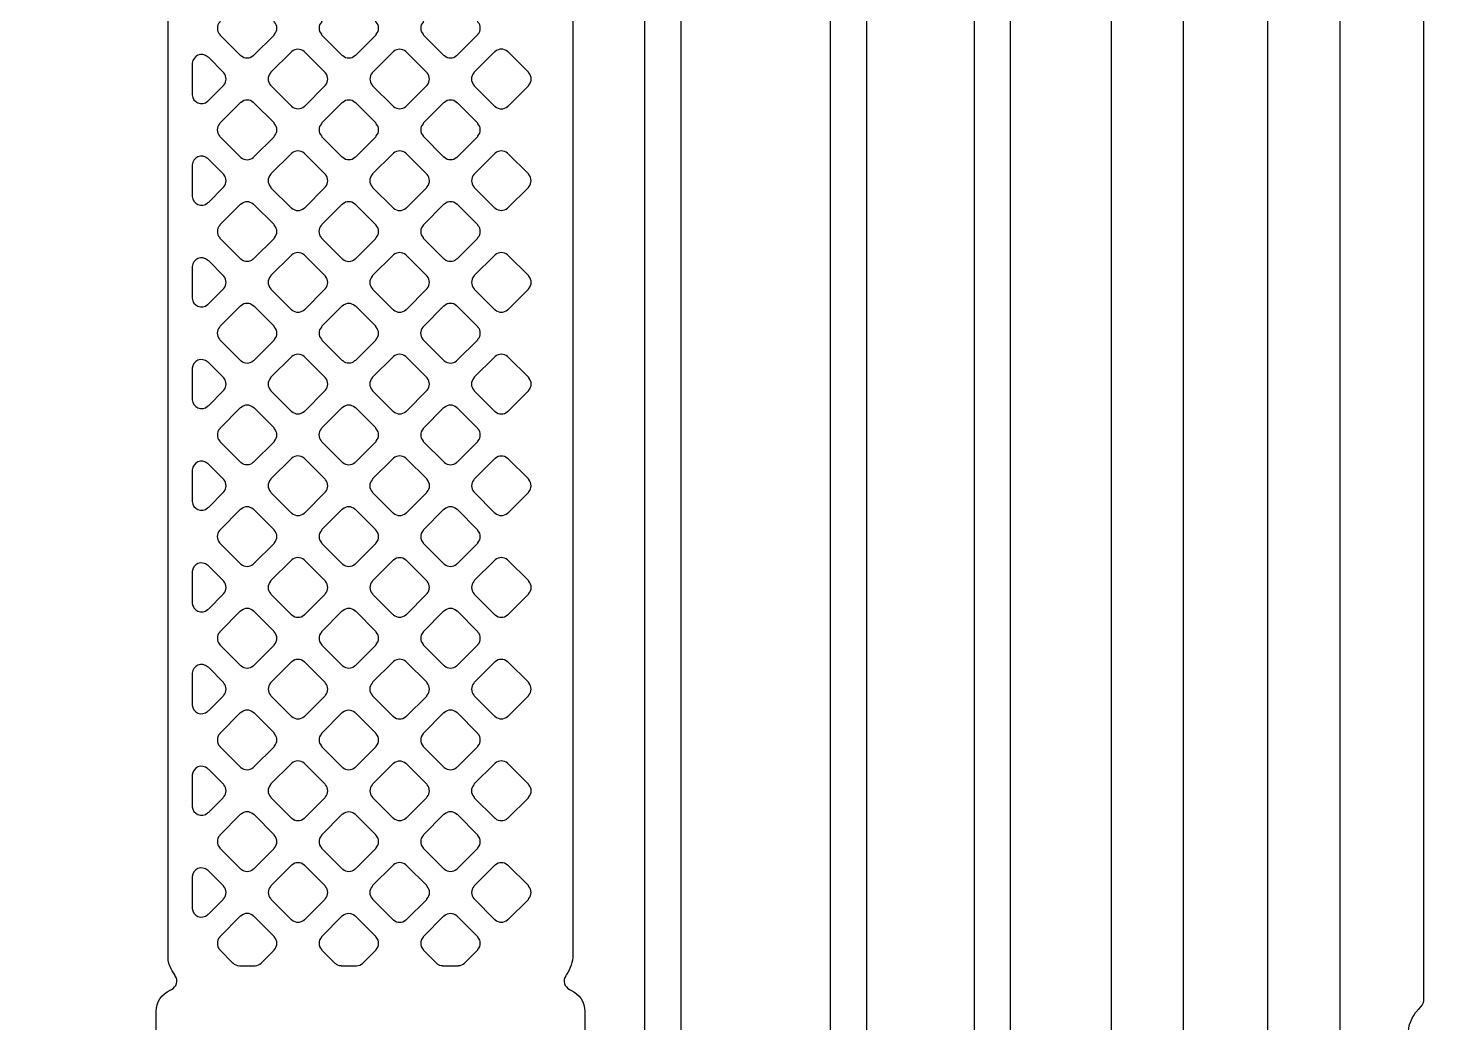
# Model space of a CAD drawing. Extents: x 3811 to 4077, y -444 to -307.
# Drawn here: x 3993.253 to 3996.236, y -392.467 to -390.358 of the extents above; entities that cross this region are included whole.
import ezdxf

# ---------------------------------------------------------------- set-up
doc = ezdxf.new("R2010")
doc.units = 0
doc.layers.add('gbr-dxf', color=7, linetype='Continuous')
doc.layers.add('gbr-outline-dxf', color=2, linetype='Continuous')

msp = doc.modelspace()

# ---------------------------------------------------------------- linework, layer by layer
at = {"layer": 'gbr-dxf', "linetype": 'Continuous'}
for points in [[(3996.3446, -393.5457, -0.19768), (3996.1778, -393.1404, -0.007691), (3996.1778, -393.1384), (3996.1778, -392.4914, -0.189007), (3996.1981, -392.4396, -0.010551), (3996.2002, -392.4375), (3996.2055, -392.4321, 0.168586), (3996.2108, -392.4201), (3996.2108, -390.1886, -0.009921), (3996.2108, -390.1859, 0.198805), (3994.448, -385.9329, -0.008527), (3994.4465, -385.9312), (3991.9084, -383.3931, -0.047409)], [(3991.7589, -383.5087), (3994.3264, -386.0762, -0.008541), (3994.328, -386.0778, -0.198904), (3996.0331, -390.1944, -0.009964), (3996.033, -390.1971), (3996.033, -393.371, -0.009957), (3996.0331, -393.3738, 0.198888), (3996.1228, -393.5904, -0.013799), (3996.1255, -393.5933), (3996.28, -393.7478, -0.008651)], [(3996.7069, -394.0779, -0.198008), (3996.1757, -393.8589, -0.009097), (3996.1739, -393.8572), (3996.0149, -393.6982, -0.015037), (3996.0119, -393.695, -0.19468), (3995.8807, -393.3768, -0.010745), (3995.8806, -393.3738), (3995.8806, -390.1964, -0.007697), (3995.8806, -390.1945, -0.011768), (3995.8807, -390.1911, 0.198646), (3994.2219, -386.1872, -0.008795), (3994.2202, -386.1856), (3991.6493, -383.6147, -0.041071)], [(3991.5087, -383.7362), (3994.0498, -386.2772, -0.013686), (3994.0527, -386.28, -0.198913), (3995.7011, -390.2594, -0.007684), (3995.7011, -390.2614), (3995.7011, -393.4162, -0.007344), (3995.701, -393.418, 0.198037), (3995.8555, -393.789, -0.008541), (3995.8571, -393.7907), (3996.0772, -394.0108, -0.01376), (3996.0801, -394.0135, 0.19883), (3996.4194, -394.154, -0.007665)], [(3996.4173, -394.3064, -0.196204), (3995.9754, -394.1243, -0.01471), (3995.9722, -394.1214), (3995.7477, -393.8968, -0.009258), (3995.746, -393.895, -0.197955), (3995.5486, -393.4162, -0.007691), (3995.5487, -393.4142), (3995.5487, -390.2595, -0.007639), (3995.5487, -390.2575, 0.198631), (3993.9477, -386.3906, -0.013852), (3993.9448, -386.3878), (3991.3972, -383.8402, -0.041025)], [(3991.3235, -384.0691), (3993.8351, -386.5808, -0.019676), (3993.8373, -386.5828, -0.198904), (3995.3346, -390.1977, -0.01087), (3995.3345, -390.1991), (3995.3345, -393.3908, -0.010722), (3995.3345, -393.3921, 0.198521), (3995.5908, -394.0095, -0.012506), (3995.592, -394.0107), (3995.7125, -394.1312, -0.019717), (3995.7146, -394.1332, 0.198972), (3996.3165, -394.3826, -0.010857)], [(3996.3151, -394.4588, -0.197764), (3995.6627, -394.1891, -0.01972), (3995.6606, -394.1871), (3995.5369, -394.0634, -0.012236), (3995.5358, -394.0623, -0.198468), (3995.2583, -393.3908, -0.01087), (3995.2583, -393.3894), (3995.2583, -390.1977, -0.010844), (3995.2584, -390.1964, 0.19869), (3993.7854, -386.6386, -0.019288), (3993.7833, -386.6367), (3991.2677, -384.1211, -0.042856)], [(3991.1243, -384.3089), (3993.665, -386.8495, -0.01212), (3993.6661, -386.8507, -0.198692), (3995.0297, -390.1417, -0.016823), (3995.0298, -390.1441), (3995.0298, -390.1441, -0.01087), (3995.0297, -390.1455), (3995.0297, -393.4355, -0.010757), (3995.0297, -393.4368, 0.198637), (3995.3439, -394.1939, -0.012534), (3995.3451, -394.1951), (3995.4, -394.2501, -0.019705), (3995.4021, -394.252, 0.198958), (3996.0851, -394.535, -0.01087), (3996.0865, -394.535), (3997.8888, -394.535, -0.014192)], [(3997.8868, -394.6112), (3996.0851, -394.6112, -0.011022), (3996.0837, -394.6112, -0.197884), (3995.3503, -394.3079, -0.019695), (3995.3482, -394.306), (3995.29, -394.2478, -0.012167), (3995.2889, -394.2467, -0.198591), (3994.9535, -393.4355, -0.01087), (3994.9535, -393.4341), (3994.9535, -390.1461, -0.014135), (3994.9535, -390.1441, 0.19892), (3993.6111, -386.9034, -0.012506), (3993.6099, -386.9022), (3991.0686, -384.3609, -0.042133)], [(3990.8424, -384.478), (3993.4788, -387.1145, -0.019676), (3993.4809, -387.1164, -0.198902), (3994.6363, -389.9059, -0.01087), (3994.6363, -389.9072), (3994.6363, -393.4304, -0.010769), (3994.6363, -393.4318, 0.19862), (3994.9807, -394.262, -0.012055), (3994.9818, -394.2632), (3995.0216, -394.303, -0.019359), (3995.0237, -394.3049, 0.198916), (3995.9472, -394.6874, -0.01087), (3995.9486, -394.6874), (3997.7013, -394.6874, -0.014524)], [(3997.6993, -394.7636), (3995.9472, -394.7636, -0.010979), (3995.9458, -394.7636, -0.198101), (3994.9719, -394.3608, -0.019968), (3994.9697, -394.3588), (3994.9268, -394.3159, -0.012668), (3994.9256, -394.3147, -0.198561), (3994.5601, -393.4304, -0.01087), (3994.5601, -393.429), (3994.5601, -389.9059, -0.010831), (3994.5601, -389.9045, 0.198623), (3993.429, -387.1723, -0.019306), (3993.4269, -387.1704), (3990.7866, -384.53, -0.042015)], [(3994.4075, -390.166), (3994.4075, -392.3209, -0.01546), (3994.4074, -392.3223, -0.150288), (3994.3936, -392.3644, -0.040249), (3994.3922, -392.367, 0.461082), (3994.4004, -392.3958, -0.041786), (3994.4031, -392.3973, -0.296678), (3994.4329, -392.443), (3994.4329, -393.9811, 0.199755), (3994.4476, -394.0165), (3994.4758, -394.0445, 0.012288), (3994.4811, -394.0504), (3995.1801, -394.7491), (3995.1801, -394.7492, 0.017783), (3995.1809, -394.7502), (3995.2733, -394.8426, 0.0128), (3995.2794, -394.8482), (3995.3072, -394.8761, 0.199709), (3995.3427, -394.8909), (3995.3823, -394.8909, 0.012588), (3995.3904, -394.8911), (3997.3882, -394.8911, -0.128276)], [(3993.5241, -396.8665), (3993.5241, -392.443, -0.297836), (3993.554, -392.3972, -0.039473), (3993.5565, -392.3958, 0.460792), (3993.5647, -392.367, -0.032441), (3993.5635, -392.365, -0.066332), (3993.5542, -392.3474, -0.199454), (3993.5497, -392.3285, -0.025101), (3993.5494, -392.321, -0.017281), (3993.5494, -392.3194), (3993.5494, -392.2649, -0.022988), (3993.5494, -392.2627), (3993.5494, -392.0498, -0.031973), (3993.5494, -392.0466), (3993.5494, -391.6876, -0.031973), (3993.5494, -391.6844), (3993.5494, -391.4714, -0.022988), (3993.5494, -391.4692), (3993.5494, -391.4028, -0.022988), (3993.5494, -391.4006), (3993.5494, -391.1877, -0.031973), (3993.5494, -391.1845), (3993.5494, -390.8255, -0.031973), (3993.5494, -390.8223), (3993.5494, -390.6093, -0.022988), (3993.5494, -390.6071), (3993.5494, -390.5408, -0.022988), (3993.5494, -390.5385), (3993.5494, -390.3256, -0.031973)]]:
    msp.add_lwpolyline(points, format="xyb", dxfattribs=at)
for points in [[(3993.6588, -390.3714, -0.103612), (3993.6598, -390.3732), (3993.7022, -390.4155, -0.100054), (3993.7039, -390.4165, 0.379731), (3993.7299, -390.4165, -0.096265), (3993.7315, -390.4156), (3993.7742, -390.3729, -0.095916), (3993.7751, -390.3713, 0.379731), (3993.7751, -390.3453, -0.107269), (3993.7741, -390.3435), (3993.7317, -390.3011, -0.095958), (3993.7301, -390.3001, 0.379731), (3993.7041, -390.3001, -0.09572), (3993.7025, -390.3011), (3993.6598, -390.3438, -0.096266), (3993.6588, -390.3454, 0.379731)], [(3993.8744, -390.3712, -0.09572), (3993.8753, -390.3729), (3993.918, -390.4156, -0.091913), (3993.9196, -390.4165, 0.379731), (3993.9456, -390.4165, -0.09572), (3993.9472, -390.4155), (3993.9897, -390.373, -0.095916), (3993.9907, -390.3714, 0.379731), (3993.9907, -390.3454, -0.100266), (3993.9897, -390.3437), (3993.9472, -390.3012, -0.103868), (3993.9454, -390.3002, 0.379731), (3993.9194, -390.3002, -0.095756), (3993.9178, -390.3012), (3993.885, -390.3339), (3993.8753, -390.3436, -0.095935), (3993.8744, -390.3453, 0.379731)], [(3994.0898, -390.3714, -0.091581), (3994.0907, -390.3729), (3994.1335, -390.4157, -0.086961), (3994.135, -390.4166, 0.378906), (3994.1609, -390.4166, -0.095866), (3994.1625, -390.4156), (3994.2053, -390.3728, -0.095796), (3994.2063, -390.3712, 0.379293), (3994.2063, -390.3453, -0.087314), (3994.2053, -390.3438), (3994.1626, -390.3011, -0.091646), (3994.1611, -390.3001, 0.379731), (3994.1351, -390.3001, -0.09572), (3994.1335, -390.3011), (3994.0908, -390.3438, -0.096214), (3994.0898, -390.3454, 0.379672)], [(3993.6003, -390.4974, -0.054998), (3993.6007, -390.4998, 0.625527), (3993.6331, -390.5133, -0.062119), (3993.6354, -390.5117), (3993.6664, -390.4807, -0.095916), (3993.6674, -390.4791, 0.379731), (3993.6674, -390.4531, -0.083235), (3993.6665, -390.4517), (3993.6355, -390.4207, -0.064879), (3993.6331, -390.4191, 0.625791), (3993.6008, -390.4324, -0.062392), (3993.6003, -390.4352)], [(3993.7665, -390.4791, -0.107718), (3993.7676, -390.4809), (3993.81, -390.5233, -0.103868), (3993.8118, -390.5243, 0.379731), (3993.8377, -390.5243, -0.096265), (3993.8394, -390.5234), (3993.882, -390.4807, -0.096266), (3993.883, -390.4791, 0.379731), (3993.883, -390.4531, -0.103612), (3993.882, -390.4513), (3993.8396, -390.4089, -0.107548), (3993.8377, -390.4079, 0.379731), (3993.8117, -390.4079, -0.09572), (3993.8101, -390.4089), (3993.7675, -390.4514, -0.096266), (3993.7665, -390.4531, 0.379731)], [(3993.9821, -390.4791, -0.083172), (3993.983, -390.4805), (3994.0257, -390.5232, -0.096266), (3994.0273, -390.5242, 0.379731), (3994.0533, -390.5242, -0.09572), (3994.0549, -390.5232), (3994.0974, -390.4807, -0.096266), (3994.0984, -390.4791, 0.379731), (3994.0984, -390.4531, -0.096248), (3994.0974, -390.4515), (3994.055, -390.409, -0.100054), (3994.0532, -390.408, 0.379731), (3994.0273, -390.408, -0.096265), (3994.0256, -390.409), (3993.9831, -390.4515, -0.095916), (3993.9821, -390.4532, 0.379731)], [(3994.1975, -390.4531, 0.379293), (3994.1975, -390.4791, -0.091369), (3994.1985, -390.4807), (3994.2413, -390.5235, -0.087516), (3994.2428, -390.5244, 0.379321), (3994.2687, -390.5244, -0.095506), (3994.2703, -390.5234), (3994.3131, -390.4807, -0.095796), (3994.3141, -390.479, 0.379293), (3994.3141, -390.4531, -0.087314), (3994.3132, -390.4516), (3994.2703, -390.4088, -0.092406), (3994.2688, -390.4078, 0.379672), (3994.2428, -390.4078, -0.095612), (3994.2412, -390.4088), (3994.1985, -390.4515, -0.095602)], [(3993.6587, -390.5869, -0.099645), (3993.6597, -390.5886), (3993.7023, -390.6312, -0.095935), (3993.7039, -390.6322, 0.379287), (3993.7299, -390.6322, -0.095612), (3993.7315, -390.6312), (3993.7742, -390.5886, -0.095602), (3993.7752, -390.5869, 0.379293), (3993.7751, -390.561, -0.095956), (3993.7742, -390.5593), (3993.7313, -390.5165, -0.083056), (3993.73, -390.5156, 0.379731), (3993.704, -390.5156, -0.09572), (3993.7023, -390.5166), (3993.6597, -390.5593, -0.096214), (3993.6587, -390.5609, 0.379672)], [(3993.8744, -390.5869, -0.107718), (3993.8754, -390.5887), (3993.9177, -390.631, -0.103821), (3993.9195, -390.632, 0.379731), (3993.9454, -390.632, -0.096265), (3993.9471, -390.6311), (3993.9897, -390.5884, -0.095916), (3993.9907, -390.5868, 0.379731), (3993.9907, -390.5608, -0.104215), (3993.9897, -390.559), (3993.9474, -390.5168, -0.107548), (3993.9455, -390.5157, 0.379731), (3993.9195, -390.5157, -0.09572), (3993.9179, -390.5167), (3993.8753, -390.5593, -0.096266), (3993.8744, -390.5609, 0.379731)], [(3994.0898, -390.5609, 0.379293), (3994.0898, -390.5868, -0.083235), (3994.0907, -390.5882), (3994.1335, -390.631, -0.096214), (3994.1351, -390.632, 0.379672), (3994.1611, -390.632, -0.095612), (3994.1627, -390.6311), (3994.2053, -390.5885, -0.095602), (3994.2062, -390.5869, 0.379293), (3994.2062, -390.5609, -0.096458), (3994.2052, -390.5593), (3994.1627, -390.5167, -0.100824), (3994.1609, -390.5157, 0.379289), (3994.135, -390.5157, -0.095506), (3994.1334, -390.5166), (3994.0908, -390.5592, -0.095602)], [(3993.6003, -390.7127, -0.062521), (3993.6008, -390.7155, 0.625409), (3993.6331, -390.7288, -0.067105), (3993.6356, -390.7271), (3993.6663, -390.6964, -0.095916), (3993.6673, -390.6948, 0.379731), (3993.6673, -390.6688, -0.100266), (3993.6663, -390.6671), (3993.6354, -390.6361, -0.059508), (3993.6332, -390.6346, 0.625176), (3993.6007, -390.648, -0.058523), (3993.6003, -390.6506)], [(3993.7665, -390.6947, -0.103621), (3993.7675, -390.6965), (3993.81, -390.7389, -0.099381), (3993.8117, -390.7399, 0.378906), (3993.8376, -390.7399, -0.095866), (3993.8392, -390.7389), (3993.8819, -390.6963, -0.098209), (3993.8829, -390.6946, 0.379506), (3993.8829, -390.6686, -0.091954), (3993.8819, -390.6671), (3993.8393, -390.6245, -0.096266), (3993.8377, -390.6235, 0.379731), (3993.8117, -390.6235, -0.09572), (3993.8101, -390.6245), (3993.7675, -390.6671, -0.096214), (3993.7665, -390.6687, 0.379672)], [(3993.982, -390.6946, -0.095506), (3993.9829, -390.6963), (3994.0255, -390.7388, -0.107229), (3994.0273, -390.7399, 0.379324), (3994.0533, -390.7399, -0.096157), (3994.0549, -390.7389), (3994.0976, -390.6962, -0.095602), (3994.0986, -390.6946, 0.379214), (3994.0985, -390.6686, -0.10047), (3994.0975, -390.6669), (3994.055, -390.6244, -0.104018), (3994.0532, -390.6234, 0.379731), (3994.0273, -390.6234, -0.09572), (3994.0256, -390.6244), (3993.983, -390.667, -0.096332), (3993.982, -390.6687, 0.379289)], [(3994.1976, -390.6946, -0.087191), (3994.1985, -390.6961), (3994.2414, -390.7389, -0.083), (3994.2428, -390.7398, 0.379293), (3994.2687, -390.7398, -0.096625), (3994.2704, -390.7388), (3994.313, -390.6962, -0.095916), (3994.3139, -390.6946, 0.379731), (3994.3139, -390.6686, -0.092247), (3994.313, -390.667), (3994.2704, -390.6245, -0.096627), (3994.2688, -390.6235, 0.379289), (3994.2428, -390.6235, -0.095506), (3994.2412, -390.6244), (3994.1986, -390.667, -0.095602), (3994.1976, -390.6687, 0.378906)], [(3993.6588, -390.8024, -0.095756), (3993.6598, -390.804), (3993.7024, -390.8467, -0.09116), (3993.7039, -390.8476, 0.379214), (3993.7299, -390.8476, -0.096625), (3993.7315, -390.8466), (3993.774, -390.8041, -0.095916), (3993.775, -390.8025, 0.379289), (3993.775, -390.7765, -0.099971), (3993.774, -390.7748), (3993.7314, -390.7322, -0.087175), (3993.7299, -390.7313, 0.379293), (3993.704, -390.7313, -0.095956), (3993.7023, -390.7323), (3993.6598, -390.7748, -0.096214), (3993.6588, -390.7764, 0.379672)], [(3993.8742, -390.8024, -0.103612), (3993.8753, -390.8042), (3993.9178, -390.8467, -0.099696), (3993.9195, -390.8477, 0.379731), (3993.9454, -390.8477, -0.096265), (3993.9471, -390.8467), (3993.9897, -390.8041, -0.095916), (3993.9907, -390.8024, 0.379731), (3993.9907, -390.7765, -0.091745), (3993.9897, -390.7749), (3993.947, -390.7322, -0.096558), (3993.9454, -390.7312, 0.379731), (3993.9194, -390.7312, -0.09572), (3993.9178, -390.7322), (3993.8752, -390.7748, -0.096266), (3993.8742, -390.7764, 0.379731)], [(3994.0898, -390.7765, 0.379293), (3994.0898, -390.8024, -0.100032), (3994.0908, -390.8042), (3994.1333, -390.8466, -0.095916), (3994.1349, -390.8476, 0.379731), (3994.1609, -390.8476, -0.096265), (3994.1626, -390.8466), (3994.2053, -390.8039, -0.096332), (3994.2063, -390.8023, 0.379289), (3994.2063, -390.7763, -0.095506), (3994.2053, -390.7747), (3994.1628, -390.7322, -0.099711), (3994.1611, -390.7312, 0.378858), (3994.1351, -390.7312, -0.095506), (3994.1335, -390.7321), (3994.0908, -390.7749, -0.095796)], [(3993.7665, -390.9101, -0.099587), (3993.7675, -390.9118), (3993.8101, -390.9544, -0.095535), (3993.8118, -390.9554, 0.379731), (3993.8377, -390.9554, -0.09572), (3993.8394, -390.9544), (3993.8819, -390.9119, -0.096266), (3993.8829, -390.9103, 0.379731), (3993.8829, -390.8843, -0.096225), (3993.8819, -390.8826), (3993.8393, -390.8401, -0.100601), (3993.8376, -390.8391, 0.379731), (3993.8116, -390.8391, -0.09572), (3993.81, -390.84), (3993.7675, -390.8825, -0.096266), (3993.7665, -390.8841, 0.379731)], [(3993.982, -390.9103, -0.091685), (3993.9829, -390.9118), (3994.0254, -390.9543, -0.103642), (3994.0272, -390.9554, 0.379731), (3994.0532, -390.9554, -0.09572), (3994.0548, -390.9544), (3994.0974, -390.9118, -0.096266), (3994.0984, -390.9101, 0.379731), (3994.0984, -390.8841, -0.087314), (3994.0975, -390.8827), (3994.0548, -390.84, -0.091964), (3994.0532, -390.839, 0.379731), (3994.0273, -390.839, -0.096265), (3994.0256, -390.84), (3993.983, -390.8827, -0.095916), (3993.982, -390.8843, 0.379731)], [(3994.1975, -390.9101, -0.100032), (3994.1985, -390.9119), (3994.2411, -390.9545, -0.096266), (3994.2428, -390.9554, 0.379731), (3994.2687, -390.9554, -0.09572), (3994.2704, -390.9545), (3994.3131, -390.9117, -0.096266), (3994.3141, -390.9101, 0.379731), (3994.3141, -390.8841, -0.09572), (3994.3131, -390.8825), (3994.2705, -390.8399, -0.09979), (3994.2688, -390.8389, 0.379731), (3994.2428, -390.8389, -0.09572), (3994.2412, -390.8399), (3994.1985, -390.8825, -0.096266), (3994.1975, -390.8842, 0.379731)], [(3993.6003, -390.9285, -0.054899), (3993.6007, -390.9309, 0.625527), (3993.6331, -390.9443, -0.062123), (3993.6354, -390.9427), (3993.6664, -390.9117, -0.095916), (3993.6674, -390.9101, 0.379731), (3993.6674, -390.8841, -0.092029), (3993.6664, -390.8825), (3993.6357, -390.8518, -0.069463), (3993.6331, -390.8501, 0.625438), (3993.6008, -390.8635, -0.062392), (3993.6003, -390.8662)], [(3993.6587, -391.0179, -0.09572), (3993.6597, -391.0196), (3993.7024, -391.0623, -0.091913), (3993.704, -391.0632, 0.379731), (3993.7299, -391.0632, -0.09572), (3993.7316, -391.0622), (3993.7742, -391.0196, -0.096266), (3993.7752, -391.018, 0.379731), (3993.7752, -390.992, -0.10007), (3993.7742, -390.9903), (3993.7317, -390.9478, -0.104442), (3993.7299, -390.9467, 0.379731), (3993.7039, -390.9467, -0.09572), (3993.7023, -390.9477), (3993.6597, -390.9903, -0.096266), (3993.6587, -390.9919, 0.379731)], [(3993.8744, -391.0179, -0.099587), (3993.8754, -391.0196), (3993.9178, -391.0621, -0.095628), (3993.9195, -391.0631, 0.379731), (3993.9454, -391.0631, -0.096265), (3993.9471, -391.0621), (3993.9896, -391.0196, -0.095916), (3993.9906, -391.018, 0.379731), (3993.9906, -390.992, -0.096265), (3993.9896, -390.9903), (3993.9471, -390.9479, -0.100254), (3993.9454, -390.9469, 0.379731), (3993.9194, -390.9469, -0.09572), (3993.9178, -390.9479), (3993.8753, -390.9903, -0.096266), (3993.8744, -390.9919, 0.379731)], [(3994.0897, -391.018, -0.09572), (3994.0907, -391.0196), (3994.1334, -391.0623, -0.092406), (3994.1349, -391.0633, 0.379672), (3994.1609, -391.0633, -0.095612), (3994.1625, -391.0623), (3994.2053, -391.0195, -0.095602), (3994.2063, -391.0179, 0.378906), (3994.2063, -390.992, -0.082704), (3994.2054, -390.9906), (3994.1624, -390.9476, -0.086956), (3994.1609, -390.9467, 0.379293), (3994.135, -390.9467, -0.095956), (3994.1333, -390.9477), (3994.0907, -390.9904, -0.096266), (3994.0897, -390.992, 0.379731)], [(3993.7665, -391.1257, -0.095865), (3993.7675, -391.1274), (3993.8101, -391.17, -0.091437), (3993.8116, -391.1709, 0.379731), (3993.8376, -391.1709, -0.096265), (3993.8393, -391.1699), (3993.8819, -391.1273, -0.095916), (3993.8829, -391.1257, 0.379731), (3993.8829, -391.0997, -0.100266), (3993.8819, -391.098), (3993.8395, -391.0556, -0.104063), (3993.8377, -391.0546, 0.379731), (3993.8117, -391.0546, -0.09572), (3993.8101, -391.0555), (3993.7675, -391.0981, -0.096266), (3993.7665, -391.0998, 0.379731)], [(3993.982, -391.1257, -0.087314), (3993.9829, -391.1272), (3994.0256, -391.1699, -0.09979), (3994.0273, -391.1709, 0.379731), (3994.0533, -391.1709, -0.09572), (3994.0549, -391.1699), (3994.0974, -391.1274, -0.096266), (3994.0984, -391.1258, 0.379731), (3994.0984, -391.0998, -0.091558), (3994.0975, -391.0982), (3994.0548, -391.0555, -0.096266), (3994.0531, -391.0545, 0.379731), (3994.0271, -391.0545, -0.09572), (3994.0255, -391.0555), (3993.983, -391.0981, -0.096266), (3993.982, -391.0997, 0.379731)], [(3994.1975, -391.1258, -0.09572), (3994.1985, -391.1274), (3994.2412, -391.1701, -0.091913), (3994.2428, -391.1711, 0.379731), (3994.2687, -391.1711, -0.09572), (3994.2704, -391.1701), (3994.3131, -391.1274, -0.096266), (3994.3141, -391.1257, 0.379731), (3994.3141, -391.0998, -0.082756), (3994.3132, -391.0984), (3994.2703, -391.0554, -0.087516), (3994.2688, -391.0545, 0.379731), (3994.2428, -391.0545, -0.09572), (3994.2412, -391.0555), (3994.1985, -391.0982, -0.096266), (3994.1975, -391.0998, 0.379731)], [(3993.6003, -391.1435, -0.065813), (3993.6008, -391.1464, 0.625391), (3993.6332, -391.1598, -0.066949), (3993.6357, -391.1581), (3993.6664, -391.1274, -0.095916), (3993.6674, -391.1258, 0.379731), (3993.6674, -391.0998, -0.100266), (3993.6664, -391.0981), (3993.6357, -391.0674, -0.06933), (3993.6331, -391.0657, 0.625033), (3993.6007, -391.0791, -0.054506), (3993.6003, -391.0815)], [(3993.6588, -391.2075, 0.379293), (3993.6588, -391.2335, -0.103926), (3993.6598, -391.2352), (3993.7022, -391.2776, -0.100335), (3993.7039, -391.2786, 0.379672), (3993.7299, -391.2786, -0.095612), (3993.7315, -391.2777), (3993.7741, -391.2351, -0.095796), (3993.775, -391.2335, 0.379293), (3993.775, -391.2075, -0.108042), (3993.774, -391.2057), (3993.7316, -391.1633, -0.096423), (3993.7299, -391.1623, 0.379321), (3993.704, -391.1623, -0.095506), (3993.7024, -391.1633), (3993.6598, -391.2059, -0.095796)], [(3993.8742, -391.2334, -0.095756), (3993.8752, -391.2351), (3993.9179, -391.2778, -0.091437), (3993.9195, -391.2787, 0.379731), (3993.9454, -391.2787, -0.096265), (3993.9471, -391.2777), (3993.9897, -391.2351, -0.096266), (3993.9907, -391.2335, 0.379731), (3993.9907, -391.2075, -0.10007), (3993.9897, -391.2058), (3993.9472, -391.1633, -0.104442), (3993.9454, -391.1623, 0.379731), (3993.9194, -391.1623, -0.09572), (3993.9178, -391.1632), (3993.8752, -391.2058, -0.095916), (3993.8742, -391.2075, 0.379731)], [(3994.0898, -391.2335, -0.091581), (3994.0907, -391.235), (3994.1336, -391.2779, -0.086738), (3994.1351, -391.2788, 0.379239), (3994.161, -391.2788, -0.095649), (3994.1626, -391.2778), (3994.2053, -391.2352, -0.095602), (3994.2063, -391.2335, 0.379293), (3994.2063, -391.2076, -0.087748), (3994.2053, -391.2061), (3994.1625, -391.1633, -0.091964), (3994.161, -391.1623, 0.379731), (3994.135, -391.1623, -0.096265), (3994.1333, -391.1633), (3994.0908, -391.2059, -0.096121), (3994.0898, -391.2075, 0.379672)], [(3993.6003, -391.3593, -0.058339), (3993.6007, -391.3619, 0.625221), (3993.6332, -391.3753, -0.062123), (3993.6355, -391.3737), (3993.6664, -391.3428, -0.095916), (3993.6673, -391.3412, 0.379731), (3993.6673, -391.3152, -0.092247), (3993.6664, -391.3136), (3993.6354, -391.2827, -0.061166), (3993.6331, -391.2811, 0.625663), (3993.6008, -391.2944, -0.06586), (3993.6003, -391.2973)], [(3993.7665, -391.3152, 0.379293), (3993.7665, -391.3411, -0.107999), (3993.7676, -391.343), (3993.81, -391.3854, -0.104018), (3993.8118, -391.3864, 0.379731), (3993.8377, -391.3864, -0.09572), (3993.8394, -391.3854), (3993.8819, -391.3429, -0.096128), (3993.8829, -391.3413, 0.379506), (3993.8829, -391.3154, -0.106372), (3993.8818, -391.3135), (3993.8394, -391.2711, -0.10739), (3993.8376, -391.2701, 0.378906), (3993.8116, -391.2701, -0.095506), (3993.81, -391.271), (3993.7675, -391.3135, -0.095602)], [(3993.982, -391.3154, 0.379293), (3993.982, -391.3413, -0.083151), (3993.9829, -391.3427), (3994.0257, -391.3855, -0.095628), (3994.0273, -391.3865, 0.379731), (3994.0533, -391.3865, -0.095756), (3994.0549, -391.3855), (3994.0976, -391.3429, -0.096332), (3994.0985, -391.3413, 0.379321), (3994.0986, -391.3153, -0.095866), (3994.0976, -391.3137), (3994.0549, -391.271, -0.100401), (3994.0532, -391.27, 0.379196), (3994.0273, -391.27, -0.096157), (3994.0257, -391.271), (3993.9829, -391.3137, -0.095796)], [(3994.1976, -391.3413, -0.091583), (3994.1986, -391.3428), (3994.2413, -391.3856, -0.086961), (3994.2428, -391.3865, 0.379293), (3994.2687, -391.3865, -0.096625), (3994.2704, -391.3855), (3994.313, -391.3429, -0.095916), (3994.3139, -391.3413, 0.379731), (3994.3139, -391.3153, -0.087748), (3994.313, -391.3138), (3994.2704, -391.2711, -0.092342), (3994.2688, -391.2702, 0.379506), (3994.2428, -391.2702, -0.098229), (3994.2412, -391.2712), (3994.1986, -391.3137, -0.095585), (3994.1976, -391.3154, 0.379287)], [(3993.6587, -391.449, -0.100032), (3993.6597, -391.4507), (3993.7023, -391.4933, -0.096214), (3993.7039, -391.4943, 0.379672), (3993.7299, -391.4943, -0.095612), (3993.7315, -391.4933), (3993.7742, -391.4506, -0.095602), (3993.7752, -391.449, 0.378906), (3993.7752, -391.4231, -0.095506), (3993.7742, -391.4214), (3993.7313, -391.3786, -0.082483), (3993.7299, -391.3777, 0.379293), (3993.704, -391.3777, -0.095956), (3993.7023, -391.3787), (3993.6597, -391.4214, -0.096266), (3993.6587, -391.423, 0.379731)], [(3993.8744, -391.449, -0.107718), (3993.8754, -391.4508), (3993.9178, -391.4932, -0.104018), (3993.9196, -391.4942, 0.379731), (3993.9456, -391.4942, -0.09572), (3993.9472, -391.4933), (3993.9897, -391.4508, -0.096266), (3993.9907, -391.4491, 0.379731), (3993.9907, -391.4232, -0.10399), (3993.9897, -391.4214), (3993.9473, -391.379, -0.108029), (3993.9454, -391.3779, 0.379731), (3993.9194, -391.3779, -0.09572), (3993.9178, -391.3789), (3993.8753, -391.4213, -0.096266), (3993.8744, -391.423, 0.379731)], [(3994.0898, -391.4491, -0.082707), (3994.0907, -391.4505), (3994.1334, -391.4933, -0.095535), (3994.135, -391.4942, 0.379293), (3994.161, -391.4942, -0.096625), (3994.1626, -391.4932), (3994.2053, -391.4506, -0.096111), (3994.2062, -391.449, 0.379289), (3994.2062, -391.423, -0.095866), (3994.2053, -391.4214), (3994.1628, -391.3789, -0.099849), (3994.161, -391.3779, 0.379293), (3994.1351, -391.3779, -0.096625), (3994.1334, -391.3789), (3994.0908, -391.4215, -0.096314), (3994.0898, -391.4232, 0.379672)], [(3993.6003, -391.5746, -0.065645), (3993.6008, -391.5775, 0.62512), (3993.6332, -391.5908, -0.068204), (3993.6357, -391.5891), (3993.6664, -391.5584, -0.096227), (3993.6674, -391.5568, 0.379731), (3993.6674, -391.5308, -0.091745), (3993.6664, -391.5293), (3993.6355, -391.4984, -0.064558), (3993.6331, -391.4967, 0.625105), (3993.6007, -391.5102, -0.054506), (3993.6003, -391.5126)], [(3993.7665, -391.5568, -0.103612), (3993.7676, -391.5586), (3993.8101, -391.6011, -0.09979), (3993.8118, -391.6021, 0.379731), (3993.8377, -391.6021, -0.09572), (3993.8394, -391.6011), (3993.882, -391.5585, -0.096266), (3993.883, -391.5568, 0.379731), (3993.883, -391.5308, -0.091558), (3993.882, -391.5293), (3993.8393, -391.4866, -0.095916), (3993.8377, -391.4856, 0.379731), (3993.8117, -391.4856, -0.096265), (3993.8101, -391.4866), (3993.7675, -391.5292, -0.096266), (3993.7665, -391.5308, 0.379731)], [(3993.9821, -391.5568, -0.095506), (3993.9831, -391.5585), (3994.0254, -391.6008, -0.109456), (3994.0273, -391.6019, 0.379324), (3994.0533, -391.6019, -0.098136), (3994.0549, -391.6009), (3994.0975, -391.5584, -0.095796), (3994.0984, -391.5568, 0.378943), (3994.0984, -391.5308, -0.099971), (3994.0974, -391.5291), (3994.0551, -391.4868, -0.105877), (3994.0532, -391.4857, 0.379196), (3994.0273, -391.4857, -0.097885), (3994.0256, -391.4867), (3993.9831, -391.5293, -0.095796), (3993.9821, -391.5309, 0.378767)], [(3994.1975, -391.5568, -0.08701), (3994.1984, -391.5583), (3994.2414, -391.6013, -0.082834), (3994.2428, -391.6021, 0.379287), (3994.2687, -391.6021, -0.095612), (3994.2703, -391.6012), (3994.3131, -391.5584, -0.095602), (3994.3141, -391.5568, 0.379293), (3994.3141, -391.5308, -0.091954), (3994.3131, -391.5292), (3994.2704, -391.4865, -0.096121), (3994.2688, -391.4856, 0.379731), (3994.2428, -391.4856, -0.09572), (3994.2412, -391.4865), (3994.1985, -391.5292, -0.095819), (3994.1975, -391.5309, 0.379289)], [(3993.6588, -391.6645, -0.095612), (3993.6598, -391.6661), (3993.7025, -391.7089, -0.091703), (3993.7041, -391.7098, 0.379324), (3993.73, -391.7098, -0.096157), (3993.7316, -391.7088), (3993.7742, -391.6663, -0.095602), (3993.7752, -391.6647, 0.379293), (3993.7751, -391.6387, -0.100266), (3993.7741, -391.637), (3993.7314, -391.5943, -0.087638), (3993.73, -391.5934, 0.379731), (3993.704, -391.5934, -0.096265), (3993.7023, -391.5943), (3993.6598, -391.6369, -0.096214), (3993.6588, -391.6385, 0.379672)], [(3993.8744, -391.6646, -0.103834), (3993.8754, -391.6664), (3993.9178, -391.7088, -0.099696), (3993.9195, -391.7098, 0.379731), (3993.9454, -391.7098, -0.096265), (3993.9471, -391.7088), (3993.9897, -391.6662, -0.095916), (3993.9907, -391.6645, 0.379731), (3993.9907, -391.6385, -0.091745), (3993.9897, -391.637), (3993.9472, -391.5944, -0.095916), (3993.9455, -391.5934, 0.379731), (3993.9195, -391.5934, -0.096265), (3993.9179, -391.5944), (3993.8753, -391.637, -0.095916), (3993.8744, -391.6386, 0.379731)], [(3994.0898, -391.6386, 0.379293), (3994.0898, -391.6645, -0.099964), (3994.0908, -391.6662), (3994.1334, -391.7088, -0.095916), (3994.1351, -391.7098, 0.379731), (3994.161, -391.7098, -0.095756), (3994.1627, -391.7088), (3994.2053, -391.6662, -0.096023), (3994.2063, -391.6646, 0.379672), (3994.2063, -391.6386, -0.096265), (3994.2053, -391.637), (3994.1627, -391.5944, -0.100073), (3994.1609, -391.5934, 0.378906), (3994.135, -391.5934, -0.095506), (3994.1334, -391.5943), (3994.0908, -391.6369, -0.095602)], [(3993.6003, -391.7904, -0.062521), (3993.6008, -391.7932, 0.625444), (3993.6331, -391.8066, -0.067216), (3993.6356, -391.8049), (3993.6665, -391.774, -0.095916), (3993.6674, -391.7724, 0.379731), (3993.6674, -391.7464, -0.104215), (3993.6664, -391.7446), (3993.6357, -391.7138, -0.067546), (3993.6331, -391.7121, 0.625889), (3993.6008, -391.7255, -0.064221), (3993.6003, -391.7283)], [(3993.7666, -391.7723, -0.099825), (3993.7676, -391.774), (3993.8102, -391.8165, -0.095535), (3993.8118, -391.8175, 0.379293), (3993.8377, -391.8175, -0.096625), (3993.8394, -391.8165), (3993.8819, -391.774, -0.095916), (3993.8829, -391.7723, 0.379731), (3993.8829, -391.7464, -0.096265), (3993.8819, -391.7447), (3993.8394, -391.7023, -0.099951), (3993.8377, -391.7013, 0.379506), (3993.8117, -391.7013, -0.098229), (3993.8101, -391.7022), (3993.7676, -391.7447, -0.095935), (3993.7666, -391.7463, 0.379287)], [(3993.982, -391.7724, -0.091663), (3993.9829, -391.7739), (3994.0255, -391.8165, -0.103446), (3994.0273, -391.8176, 0.379731), (3994.0533, -391.8176, -0.095756), (3994.0549, -391.8166), (3994.0976, -391.774, -0.096266), (3994.0985, -391.7723, 0.379731), (3994.0985, -391.7463, -0.087314), (3994.0976, -391.7449), (3994.0548, -391.702, -0.091646), (3994.0532, -391.7011, 0.379731), (3994.0273, -391.7011, -0.09572), (3994.0256, -391.7021), (3993.983, -391.7448, -0.096266), (3993.982, -391.7464, 0.379731)], [(3994.1976, -391.7723, -0.099643), (3994.1986, -391.774), (3994.2411, -391.8165, -0.098209), (3994.2428, -391.8175, 0.379506), (3994.2687, -391.8175, -0.096117), (3994.2704, -391.8165), (3994.313, -391.7739, -0.095916), (3994.3139, -391.7723, 0.379731), (3994.3139, -391.7463, -0.096265), (3994.313, -391.7447), (3994.2705, -391.7022, -0.099951), (3994.2688, -391.7012, 0.379506), (3994.2428, -391.7012, -0.098229), (3994.2412, -391.7022), (3994.1986, -391.7448, -0.095796), (3994.1976, -391.7464, 0.378906)], [(3993.6588, -391.8801, -0.091663), (3993.6598, -391.8817), (3993.7025, -391.9244, -0.087416), (3993.7039, -391.9253, 0.379672), (3993.7299, -391.9253, -0.096157), (3993.7315, -391.9244), (3993.7742, -391.8817, -0.095796), (3993.7752, -391.88, 0.378943), (3993.7752, -391.8541, -0.103884), (3993.7741, -391.8523), (3993.7316, -391.8098, -0.09197), (3993.7301, -391.8089, 0.379293), (3993.7041, -391.8089, -0.09572), (3993.7025, -391.8099), (3993.6598, -391.8525, -0.096266), (3993.6588, -391.8542, 0.379731)], [(3993.8744, -391.88, -0.099825), (3993.8754, -391.8817), (3993.918, -391.9243, -0.095958), (3993.9196, -391.9253, 0.379731), (3993.9456, -391.9253, -0.09572), (3993.9472, -391.9243), (3993.9897, -391.8818, -0.096266), (3993.9907, -391.8802, 0.379731), (3993.9907, -391.8542, -0.096248), (3993.9897, -391.8525), (3993.9471, -391.81, -0.100054), (3993.9454, -391.809, 0.379731), (3993.9194, -391.809, -0.095756), (3993.9178, -391.8099), (3993.8753, -391.8524, -0.095628), (3993.8744, -391.854, 0.379731)], [(3994.0898, -391.8802, -0.095756), (3994.0908, -391.8818), (3994.1334, -391.9244, -0.091437), (3994.1349, -391.9253, 0.379731), (3994.1609, -391.9253, -0.096265), (3994.1626, -391.9244), (3994.2053, -391.8816, -0.095916), (3994.2063, -391.88, 0.379731), (3994.2063, -391.854, -0.082796), (3994.2054, -391.8526), (3994.1626, -391.8098, -0.086956), (3994.1611, -391.8089, 0.379731), (3994.1351, -391.8089, -0.096265), (3994.1335, -391.8099), (3994.0908, -391.8526, -0.095916), (3994.0898, -391.8542, 0.379731)], [(3993.7665, -391.9878, -0.095527), (3993.7675, -391.9894), (3993.8102, -392.0322, -0.091205), (3993.8118, -392.0331, 0.379214), (3993.8377, -392.0331, -0.095956), (3993.8394, -392.0321), (3993.882, -391.9895, -0.096023), (3993.883, -391.9879, 0.379672), (3993.883, -391.9619, -0.099971), (3993.882, -391.9602), (3993.8395, -391.9177, -0.103923), (3993.8377, -391.9166, 0.379293), (3993.8117, -391.9166, -0.095956), (3993.8101, -391.9176), (3993.7675, -391.9602, -0.096266), (3993.7665, -391.9618, 0.379289)], [(3993.9821, -391.962, 0.379075), (3993.9821, -391.9879, -0.087314), (3993.983, -391.9894), (3994.0256, -392.0319, -0.09979), (3994.0273, -392.033, 0.379289), (3994.0533, -392.033, -0.095866), (3994.0549, -392.032), (3994.0975, -391.9895, -0.095796), (3994.0984, -391.9878, 0.379293), (3994.0984, -391.9619, -0.092139), (3994.0975, -391.9603), (3994.0549, -391.9177, -0.096423), (3994.0532, -391.9168, 0.379506), (3994.0273, -391.9168, -0.098572), (3994.0256, -391.9177), (3993.9831, -391.9603, -0.097464)], [(3994.1975, -391.9619, 0.379293), (3994.1975, -391.9879, -0.095972), (3994.1985, -391.9895), (3994.2412, -392.0322, -0.091437), (3994.2428, -392.0332, 0.379731), (3994.2687, -392.0332, -0.096265), (3994.2704, -392.0322), (3994.3131, -391.9895, -0.096332), (3994.3141, -391.9878, 0.379289), (3994.3141, -391.9619, -0.082704), (3994.3132, -391.9605), (3994.2702, -391.9175, -0.086956), (3994.2688, -391.9166, 0.378906), (3994.2428, -391.9166, -0.095506), (3994.2412, -391.9175), (3994.1985, -391.9603, -0.095602)], [(3993.6003, -392.0057, -0.064253), (3993.6008, -392.0085, 0.625391), (3993.6331, -392.0219, -0.067077), (3993.6356, -392.0202), (3993.6664, -391.9895, -0.095916), (3993.6673, -391.9879, 0.379731), (3993.6673, -391.9619, -0.104464), (3993.6663, -391.9601), (3993.6357, -391.9295, -0.067353), (3993.6332, -391.9278, 0.625791), (3993.6008, -391.9411, -0.066015), (3993.6003, -391.944)], [(3993.6588, -392.0696, 0.379293), (3993.6588, -392.0955, -0.103917), (3993.6598, -392.0973), (3993.7023, -392.1398, -0.100033), (3993.7041, -392.1408, 0.379672), (3993.73, -392.1408, -0.096157), (3993.7316, -392.1399), (3993.7742, -392.0973, -0.095394), (3993.7752, -392.0957, 0.379293), (3993.7751, -392.0697, -0.108153), (3993.7741, -392.0679), (3993.7316, -392.0254, -0.096641), (3993.7299, -392.0244, 0.379672), (3993.704, -392.0244, -0.095612), (3993.7024, -392.0253), (3993.6598, -392.0679, -0.095602)], [(3993.8743, -392.0956, -0.09527), (3993.8753, -392.0972), (3993.9179, -392.1399, -0.091364), (3993.9195, -392.1408, 0.378943), (3993.9454, -392.1408, -0.095866), (3993.9471, -392.1398), (3993.9897, -392.0972, -0.095796), (3993.9907, -392.0955, 0.379293), (3993.9907, -392.0696, -0.10047), (3993.9897, -392.0679), (3993.9473, -392.0255, -0.103868), (3993.9455, -392.0245, 0.379731), (3993.9195, -392.0245, -0.096265), (3993.9179, -392.0254), (3993.8753, -392.068, -0.096111), (3993.8744, -392.0697, 0.379289)], [(3994.0898, -392.0956, -0.087314), (3994.0907, -392.0971), (3994.1334, -392.1398, -0.09979), (3994.1351, -392.1408, 0.379731), (3994.1611, -392.1408, -0.09572), (3994.1628, -392.1398), (3994.2053, -392.0973, -0.096266), (3994.2062, -392.0957, 0.379731), (3994.2062, -392.0697, -0.092139), (3994.2053, -392.0681), (3994.1626, -392.0254, -0.096558), (3994.1609, -392.0244, 0.379731), (3994.135, -392.0244, -0.09572), (3994.1333, -392.0254), (3994.0908, -392.068, -0.096266), (3994.0898, -392.0696, 0.379731)], [(3993.6003, -392.2216, -0.060687), (3993.6007, -392.2242, 0.625409), (3993.6331, -392.2376, -0.067077), (3993.6356, -392.2359), (3993.6665, -392.205, -0.095916), (3993.6675, -392.2033, 0.379731), (3993.6675, -392.1774, -0.083235), (3993.6666, -392.176), (3993.6355, -392.1449, -0.064829), (3993.6331, -392.1432, 0.625791), (3993.6008, -392.1566, -0.062392), (3993.6003, -392.1593)], [(3993.7666, -392.1774, 0.379293), (3993.7667, -392.2033, -0.107999), (3993.7677, -392.2052), (3993.81, -392.2475, -0.104264), (3993.8118, -392.2485, 0.379289), (3993.8377, -392.2485, -0.095506), (3993.8394, -392.2475), (3993.8819, -392.205, -0.095824), (3993.8829, -392.2034, 0.379293), (3993.8829, -392.1774, -0.104392), (3993.8818, -392.1756), (3993.8396, -392.1333, -0.10822), (3993.8377, -392.1323, 0.379672), (3993.8117, -392.1323, -0.096157), (3993.8101, -392.1332), (3993.7676, -392.1757, -0.095602)], [(3993.982, -392.2034, -0.082704), (3993.9828, -392.2048), (3994.0257, -392.2476, -0.095602), (3994.0273, -392.2486, 0.379293), (3994.0533, -392.2486, -0.095956), (3994.0549, -392.2476), (3994.0976, -392.205, -0.096111), (3994.0985, -392.2034, 0.379321), (3994.0986, -392.1774, -0.095506), (3994.0976, -392.1758), (3994.055, -392.1332, -0.102183), (3994.0532, -392.1321, 0.379415), (3994.0273, -392.1321, -0.095973), (3994.0256, -392.1331), (3993.983, -392.1758, -0.096332), (3993.982, -392.1774, 0.379289)], [(3994.1976, -392.2034, -0.091663), (3994.1986, -392.2049), (3994.2413, -392.2476, -0.086956), (3994.2428, -392.2485, 0.379731), (3994.2687, -392.2485, -0.096265), (3994.2704, -392.2476), (3994.313, -392.205, -0.095916), (3994.3139, -392.2033, 0.379731), (3994.3139, -392.1774, -0.087748), (3994.313, -392.1759), (3994.2704, -392.1332, -0.092126), (3994.2688, -392.1322, 0.379731), (3994.2428, -392.1322, -0.09572), (3994.2412, -392.1332), (3994.1986, -392.1758, -0.096266), (3994.1976, -392.1774, 0.379731)], [(3993.6588, -392.3112, -0.100154), (3993.6598, -392.3129), (3993.6863, -392.3393, -0.060492), (3993.6867, -392.3397, 0.199047), (3993.7008, -392.3456, -0.048621), (3993.7013, -392.3456), (3993.7338, -392.3456, 0.179847), (3993.7467, -392.3402), (3993.7467, -392.3402), (3993.7742, -392.3127, -0.093936), (3993.7752, -392.3111, 0.379475), (3993.7751, -392.2851, -0.096625), (3993.7742, -392.2835), (3993.7315, -392.2408, -0.083134), (3993.7301, -392.2399, 0.379731), (3993.7041, -392.2399, -0.096117), (3993.7025, -392.2409), (3993.6598, -392.2836, -0.096314), (3993.6588, -392.2852, 0.379672)], [(3993.8743, -392.2851, 0.379293), (3993.8744, -392.311, -0.107426), (3993.8754, -392.3129), (3993.9023, -392.3397, -0.070062), (3993.9028, -392.3401, 0.087273), (3993.9086, -392.3439), (3993.9086, -392.3439, 0.088901), (3993.9155, -392.3455), (3993.9158, -392.3455, -0.046294), (3993.9162, -392.3456), (3993.9485, -392.3456, -0.035151), (3993.9487, -392.3456, 0.191281), (3993.9624, -392.3401), (3993.9897, -392.3128, -0.095796), (3993.9907, -392.3112, 0.379293), (3993.9907, -392.2852, -0.104392), (3993.9897, -392.2834), (3993.9473, -392.241, -0.108174), (3993.9454, -392.24, 0.379229), (3993.9194, -392.24, -0.095506), (3993.9178, -392.2409), (3993.8753, -392.2834, -0.095824)], [(3994.0898, -392.3112, -0.082756), (3994.0907, -392.3126), (3994.1192, -392.3412, 0.078743), (3994.1246, -392.3443, -0.069077), (3994.1253, -392.3444, 0.074953), (3994.1311, -392.3455, -0.04641), (3994.1315, -392.3456), (3994.1644, -392.3456, -0.046445), (3994.1648, -392.3455, 0.181593), (3994.1778, -392.3401), (3994.1779, -392.3401), (3994.2053, -392.3127, -0.096266), (3994.2062, -392.3111, 0.379731), (3994.2062, -392.2851, -0.096248), (3994.2053, -392.2834), (3994.1628, -392.241, -0.100054), (3994.1611, -392.24, 0.379731), (3994.1351, -392.24, -0.096265), (3994.1335, -392.2409), (3994.0908, -392.2836, -0.096266), (3994.0898, -392.2853, 0.379731)]]:
    msp.add_lwpolyline(points, format="xyb", close=True, dxfattribs=at)
at = {"layer": 'gbr-outline-dxf', "linetype": 'Continuous', "const_width": 0.000025}
msp.add_lwpolyline([(4007.3211, -395.4902), (4007.3211, -388.1086, 0.211094), (4007.1577, -387.7389), (4001.4844, -382.5726, -0.211095), (4001.3211, -382.2029), (4001.3211, -374.2998, 0.414217), (4000.8211, -373.7998), (3987.8211, -373.7998, 0.414217), (3987.3211, -374.2998), (3987.3211, -382.2029, 0.211094), (3987.4844, -382.5726), (3993.1577, -387.7389, -0.211095), (3993.3211, -388.1086), (3993.3211, -396.8664, 0.414217), (3993.8211, -397.3664), (3998.8211, -397.3664, 0.414217), (3999.3211, -396.8664), (3999.3211, -396.4902, -0.414217), (3999.8211, -395.9902), (4006.8211, -395.9902, 0.414217)], format="xyb", close=True, dxfattribs=at)

doc.saveas('drawing.dxf')
